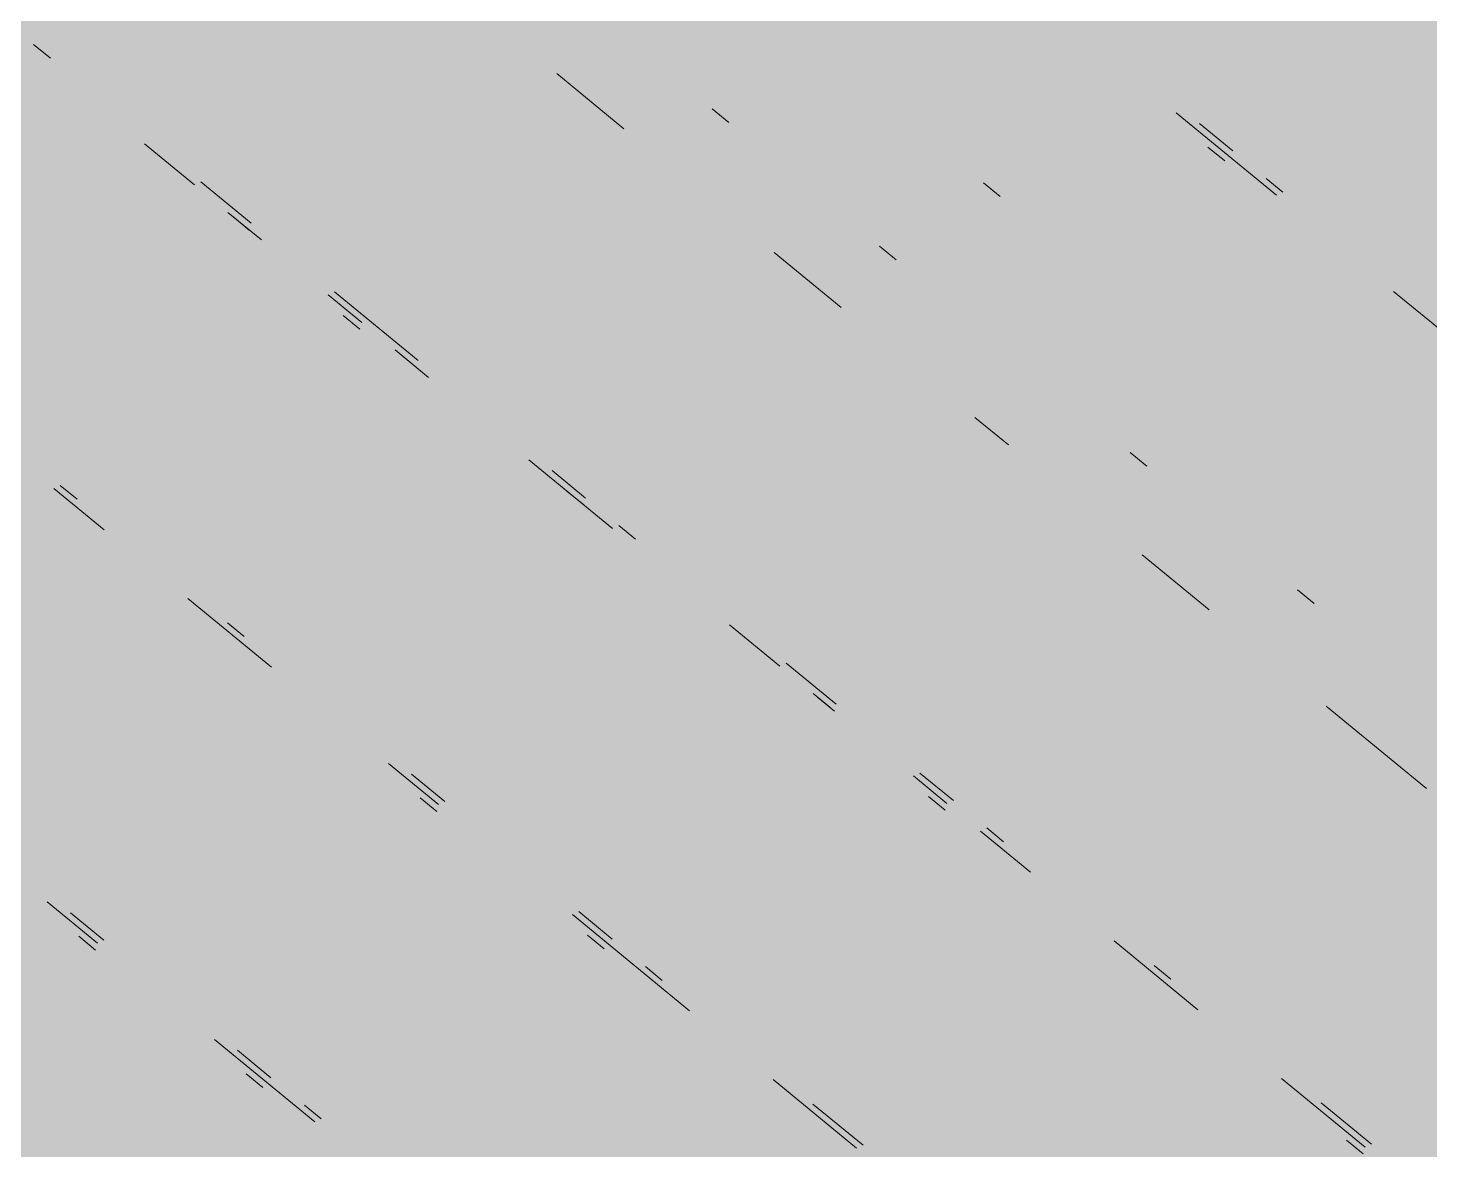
# Paper-space layout '03 3D Building and Roof' of a CAD drawing. Header units: millimetres. Extents: x 5 to 415, y 5 to 292.
# Drawn here: x 262.83 to 265.577, y 74.545 to 76.743 of the extents above; entities that cross this region are included whole.
import ezdxf

# ---------------------------------------------------------------- set-up
doc = ezdxf.new("R2010")
doc.units = ezdxf.units.MM
doc.layers.add('EXISTING', color=7, linetype='Continuous')
doc.layers.add('IMAGES', color=7, linetype='Continuous')

# ---------------------------------------------------------------- blocks, each defined once
blk = doc.blocks.new('SHEET_03')
at = {"layer": 'EXISTING', "color": 250, "lineweight": 9}
for p, q in [((262.874, 76.6838), (262.8412, 76.7108)), ((263.8665, 76.6536), (263.9975, 76.5458)), ((264.2035, 76.5579), (264.1708, 76.5848)), ((265.0799, 76.577), (265.2765, 76.4154)), ((265.1907, 76.5021), (265.1252, 76.5559)), ((263.0581, 76.5164), (263.1563, 76.4356)), ((265.1748, 76.4828), (265.1421, 76.5097)), ((265.289, 76.4213), (265.2563, 76.4482)), ((263.2671, 76.3606), (263.1688, 76.4414)), ((264.702, 76.4399), (264.7348, 76.413)), ((263.2219, 76.3817), (263.2874, 76.3278)), ((263.2637, 76.3472), (263.231, 76.3742)), ((264.5312, 76.2886), (264.4984, 76.3155)), ((264.2924, 76.3034), (264.4234, 76.1957)), ((263.5948, 76.0913), (263.4309, 76.226)), ((265.5059, 76.2269), (265.6697, 76.0922)), ((263.4185, 76.2201), (263.484, 76.1662)), ((263.4806, 76.1528), (263.4478, 76.1798)), ((263.5495, 76.1124), (263.615, 76.0585)), ((263.5914, 76.0779), (263.5586, 76.1048)), ((264.6856, 75.9802), (264.7511, 75.9264)), ((263.8116, 75.8969), (263.9754, 75.7622)), ((265.0226, 75.8846), (264.9899, 75.9115)), ((263.9224, 75.822), (263.8569, 75.8758)), ((262.881, 75.8409), (262.9793, 75.7601)), ((262.9263, 75.8198), (262.8935, 75.8467)), ((263.919, 75.8086), (263.8862, 75.8355)), ((264.0207, 75.7412), (263.9879, 75.7681)), ((265.0132, 75.7109), (265.1442, 75.6032)), ((263.1431, 75.6254), (263.307, 75.4907)), ((265.3503, 75.6153), (265.3175, 75.6422)), ((263.2539, 75.5505), (263.2212, 75.5774)), ((264.2048, 75.5737), (264.3031, 75.4929)), ((264.4138, 75.418), (264.3156, 75.4988)), ((264.3686, 75.4391), (264.4014, 75.4121)), ((264.4105, 75.4046), (264.3777, 75.4315)), ((265.3736, 75.4146), (265.5702, 75.253)), ((263.5363, 75.3022), (263.6346, 75.2214)), ((263.6471, 75.2273), (263.5816, 75.2811)), ((264.5652, 75.2775), (264.6307, 75.2236)), ((264.6432, 75.2295), (264.5777, 75.2833)), ((263.6312, 75.208), (263.5984, 75.2349)), ((264.6273, 75.2102), (264.5945, 75.2371)), ((264.6962, 75.1697), (264.7945, 75.0889)), ((264.7415, 75.1487), (264.7087, 75.1756)), ((262.8678, 75.0307), (262.9661, 74.9499)), ((262.9786, 74.9558), (262.9131, 75.0096)), ((263.8967, 75.0059), (264.126, 74.8174)), ((263.9747, 74.9579), (263.9092, 75.0118)), ((262.9627, 74.9365), (262.93, 74.9634)), ((263.9588, 74.9387), (263.9261, 74.9656)), ((264.9583, 74.9543), (265.1222, 74.8196)), ((265.0691, 74.8793), (265.0364, 74.9063)), ((264.073, 74.8771), (264.0402, 74.9041)), ((263.1955, 74.7614), (263.392, 74.5998)), ((263.3062, 74.6864), (263.2407, 74.7403)), ((263.2904, 74.6671), (263.2576, 74.6941)), ((264.2899, 74.6827), (264.4537, 74.5481)), ((265.286, 74.6849), (265.4498, 74.5503)), ((263.4045, 74.6056), (263.3718, 74.6326)), ((264.4662, 74.5539), (264.3679, 74.6347)), ((265.4623, 74.5561), (265.364, 74.6369)), ((265.4464, 74.5369), (265.4136, 74.5638))]:
    blk.add_line(p, q, dxfattribs=at)
at = {"layer": 'IMAGES', "color": 7}
for points in [[(262.6418, 76.7339), (262.8345, 76.7339), (262.6418, 76.8303), (262.8345, 76.8303)], [(262.8345, 76.7339), (262.9309, 76.7339), (262.8345, 76.8303), (262.9309, 76.8303)], [(262.9309, 76.7339), (263.0273, 76.7339), (262.9309, 76.8303), (263.0273, 76.8303)], [(263.0273, 76.7339), (263.4127, 76.7339), (263.0273, 76.8303), (263.4127, 76.8303)], [(263.4127, 76.7339), (263.5091, 76.7339), (263.4127, 76.8303), (263.5091, 76.8303)], [(263.5091, 76.7339), (263.6055, 76.7339), (263.5091, 76.8303), (263.6055, 76.8303)], [(263.6055, 76.7339), (263.7018, 76.7339), (263.6055, 76.8303), (263.7018, 76.8303)], [(263.7018, 76.7339), (263.7982, 76.7339), (263.7018, 76.8303), (263.7982, 76.8303)], [(263.7982, 76.7339), (263.9909, 76.7339), (263.7982, 76.8303), (263.9909, 76.8303)], [(263.9909, 76.7339), (264.0873, 76.7339), (263.9909, 76.8303), (264.0873, 76.8303)], [(264.0873, 76.7339), (264.28, 76.7339), (264.0873, 76.8303), (264.28, 76.8303)], [(264.28, 76.7339), (264.3764, 76.7339), (264.28, 76.8303), (264.3764, 76.8303)], [(264.3764, 76.7339), (264.4727, 76.7339), (264.3764, 76.8303), (264.4727, 76.8303)], [(264.4727, 76.7339), (264.5691, 76.7339), (264.4727, 76.8303), (264.5691, 76.8303)], [(264.5691, 76.7339), (264.6655, 76.7339), (264.5691, 76.8303), (264.6655, 76.8303)], [(264.6655, 76.7339), (264.7618, 76.7339), (264.6655, 76.8303), (264.7618, 76.8303)], [(264.7618, 76.7339), (264.9545, 76.7339), (264.7618, 76.8303), (264.9545, 76.8303)], [(264.9545, 76.7339), (265.0509, 76.7339), (264.9545, 76.8303), (265.0509, 76.8303)], [(265.0509, 76.7339), (265.6291, 76.7339), (265.0509, 76.8303), (265.6291, 76.8303)], [(262.7382, 76.6375), (262.9309, 76.6375), (262.7382, 76.7339), (262.9309, 76.7339)], [(262.9309, 76.6375), (263.0273, 76.6375), (262.9309, 76.7339), (263.0273, 76.7339)], [(263.0273, 76.6375), (263.1236, 76.6375), (263.0273, 76.7339), (263.1236, 76.7339)], [(263.1236, 76.6375), (263.5091, 76.6375), (263.1236, 76.7339), (263.5091, 76.7339)], [(263.5091, 76.6375), (263.6055, 76.6375), (263.5091, 76.7339), (263.6055, 76.7339)], [(263.6055, 76.6375), (263.7018, 76.6375), (263.6055, 76.7339), (263.7018, 76.7339)], [(263.7018, 76.6375), (263.7982, 76.6375), (263.7018, 76.7339), (263.7982, 76.7339)], [(263.7982, 76.6375), (263.8945, 76.6375), (263.7982, 76.7339), (263.8945, 76.7339)], [(263.8945, 76.6375), (264.0873, 76.6375), (263.8945, 76.7339), (264.0873, 76.7339)], [(264.0873, 76.6375), (264.1836, 76.6375), (264.0873, 76.7339), (264.1836, 76.7339)], [(264.1836, 76.6375), (264.28, 76.6375), (264.1836, 76.7339), (264.28, 76.7339)], [(264.28, 76.6375), (264.3764, 76.6375), (264.28, 76.7339), (264.3764, 76.7339)], [(264.3764, 76.6375), (264.4727, 76.6375), (264.3764, 76.7339), (264.4727, 76.7339)], [(264.4727, 76.6375), (264.5691, 76.6375), (264.4727, 76.7339), (264.5691, 76.7339)], [(264.5691, 76.6375), (264.6655, 76.6375), (264.5691, 76.7339), (264.6655, 76.7339)], [(264.6655, 76.6375), (264.7618, 76.6375), (264.6655, 76.7339), (264.7618, 76.7339)], [(264.7618, 76.6375), (264.8582, 76.6375), (264.7618, 76.7339), (264.8582, 76.7339)], [(264.8582, 76.6375), (264.9545, 76.6375), (264.8582, 76.7339), (264.9545, 76.7339)], [(264.9545, 76.6375), (265.0509, 76.6375), (264.9545, 76.7339), (265.0509, 76.7339)], [(265.0509, 76.6375), (265.1473, 76.6375), (265.0509, 76.7339), (265.1473, 76.7339)], [(265.1473, 76.6375), (265.2436, 76.6375), (265.1473, 76.7339), (265.2436, 76.7339)], [(265.2436, 76.6375), (265.7255, 76.6375), (265.2436, 76.7339), (265.7255, 76.7339)], [(262.7382, 76.5411), (262.8345, 76.5411), (262.7382, 76.6375), (262.8345, 76.6375)], [(262.8345, 76.4446), (262.9309, 76.4446), (262.8345, 76.6375), (262.9309, 76.6375)], [(262.9309, 76.5411), (263.0273, 76.5411), (262.9309, 76.6375), (263.0273, 76.6375)], [(263.0273, 76.5411), (263.1236, 76.5411), (263.0273, 76.6375), (263.1236, 76.6375)], [(263.1236, 76.5411), (263.22, 76.5411), (263.1236, 76.6375), (263.22, 76.6375)], [(263.22, 76.5411), (263.7018, 76.5411), (263.22, 76.6375), (263.7018, 76.6375)], [(263.7018, 76.5411), (263.7982, 76.5411), (263.7018, 76.6375), (263.7982, 76.6375)], [(263.7982, 76.5411), (263.8945, 76.5411), (263.7982, 76.6375), (263.8945, 76.6375)], [(263.8945, 76.5411), (263.9909, 76.5411), (263.8945, 76.6375), (263.9909, 76.6375)], [(263.9909, 76.5411), (264.1836, 76.5411), (263.9909, 76.6375), (264.1836, 76.6375)], [(264.1836, 76.5411), (264.28, 76.5411), (264.1836, 76.6375), (264.28, 76.6375)], [(264.28, 76.5411), (264.4727, 76.5411), (264.28, 76.6375), (264.4727, 76.6375)], [(264.4727, 76.5411), (264.5691, 76.5411), (264.4727, 76.6375), (264.5691, 76.6375)], [(264.5691, 76.5411), (264.6655, 76.5411), (264.5691, 76.6375), (264.6655, 76.6375)], [(264.6655, 76.5411), (264.7618, 76.5411), (264.6655, 76.6375), (264.7618, 76.6375)], [(264.7618, 76.5411), (264.9545, 76.5411), (264.7618, 76.6375), (264.9545, 76.6375)], [(264.9545, 76.5411), (265.0509, 76.5411), (264.9545, 76.6375), (265.0509, 76.6375)], [(265.0509, 76.5411), (265.1473, 76.5411), (265.0509, 76.6375), (265.1473, 76.6375)], [(265.1473, 76.5411), (265.2436, 76.5411), (265.1473, 76.6375), (265.2436, 76.6375)], [(265.2436, 76.5411), (265.34, 76.5411), (265.2436, 76.6375), (265.34, 76.6375)], [(265.34, 76.5411), (265.8218, 76.5411), (265.34, 76.6375), (265.8218, 76.6375)], [(262.3527, 76.4446), (262.8345, 76.4446), (262.3527, 76.5411), (262.8345, 76.5411)], [(262.9309, 76.4446), (263.1236, 76.4446), (262.9309, 76.5411), (263.1236, 76.5411)], [(263.1236, 76.4446), (263.22, 76.4446), (263.1236, 76.5411), (263.22, 76.5411)], [(263.22, 76.4446), (263.3164, 76.4446), (263.22, 76.5411), (263.3164, 76.5411)], [(263.3164, 76.4446), (263.7982, 76.4446), (263.3164, 76.5411), (263.7982, 76.5411)], [(263.7982, 76.4446), (263.8945, 76.4446), (263.7982, 76.5411), (263.8945, 76.5411)], [(263.8945, 76.4446), (263.9909, 76.4446), (263.8945, 76.5411), (263.9909, 76.5411)], [(263.9909, 76.4446), (264.0873, 76.4446), (263.9909, 76.5411), (264.0873, 76.5411)], [(264.0873, 76.4446), (264.3764, 76.4446), (264.0873, 76.5411), (264.3764, 76.5411)], [(264.3764, 76.4446), (264.5691, 76.4446), (264.3764, 76.5411), (264.5691, 76.5411)], [(264.5691, 76.4446), (264.6655, 76.4446), (264.5691, 76.5411), (264.6655, 76.5411)], [(264.6655, 76.4446), (264.7618, 76.4446), (264.6655, 76.5411), (264.7618, 76.5411)], [(264.7618, 76.4446), (264.8582, 76.4446), (264.7618, 76.5411), (264.8582, 76.5411)], [(264.8582, 76.4446), (264.9545, 76.4446), (264.8582, 76.5411), (264.9545, 76.5411)], [(264.9545, 76.4446), (265.0509, 76.4446), (264.9545, 76.5411), (265.0509, 76.5411)], [(265.0509, 76.4446), (265.1473, 76.4446), (265.0509, 76.5411), (265.1473, 76.5411)], [(265.1473, 76.4446), (265.2436, 76.4446), (265.1473, 76.5411), (265.2436, 76.5411)], [(265.2436, 76.4446), (265.34, 76.4446), (265.2436, 76.5411), (265.34, 76.5411)], [(265.34, 76.4446), (265.4364, 76.4446), (265.34, 76.5411), (265.4364, 76.5411)], [(265.4364, 76.4446), (266.0145, 76.4446), (265.4364, 76.5411), (266.0145, 76.5411)], [(262.4491, 76.3482), (262.9309, 76.3482), (262.4491, 76.4446), (262.9309, 76.4446)], [(262.9309, 76.3482), (263.1236, 76.3482), (262.9309, 76.4446), (263.1236, 76.4446)], [(263.1236, 76.3482), (263.3164, 76.3482), (263.1236, 76.4446), (263.3164, 76.4446)], [(263.3164, 76.3482), (263.4127, 76.3482), (263.3164, 76.4446), (263.4127, 76.4446)], [(263.4127, 76.3482), (263.5091, 76.3482), (263.4127, 76.4446), (263.5091, 76.4446)], [(263.5091, 76.3482), (263.8945, 76.3482), (263.5091, 76.4446), (263.8945, 76.4446)], [(263.8945, 76.3482), (263.9909, 76.3482), (263.8945, 76.4446), (263.9909, 76.4446)], [(263.9909, 76.3482), (264.0873, 76.3482), (263.9909, 76.4446), (264.0873, 76.4446)], [(264.0873, 76.3482), (264.1836, 76.3482), (264.0873, 76.4446), (264.1836, 76.4446)], [(264.1836, 76.3482), (264.28, 76.3482), (264.1836, 76.4446), (264.28, 76.4446)], [(264.28, 76.2518), (264.4727, 76.2518), (264.28, 76.4446), (264.4727, 76.4446)], [(264.4727, 76.3482), (264.5691, 76.3482), (264.4727, 76.4446), (264.5691, 76.4446)], [(264.5691, 76.3482), (264.6655, 76.3482), (264.5691, 76.4446), (264.6655, 76.4446)], [(264.6655, 76.3482), (264.7618, 76.3482), (264.6655, 76.4446), (264.7618, 76.4446)], [(264.7618, 76.3482), (264.8582, 76.3482), (264.7618, 76.4446), (264.8582, 76.4446)], [(264.8582, 76.3482), (264.9545, 76.3482), (264.8582, 76.4446), (264.9545, 76.4446)], [(264.9545, 76.3482), (265.0509, 76.3482), (264.9545, 76.4446), (265.0509, 76.4446)], [(265.0509, 76.3482), (265.1473, 76.3482), (265.0509, 76.4446), (265.1473, 76.4446)], [(265.1473, 76.3482), (265.2436, 76.3482), (265.1473, 76.4446), (265.2436, 76.4446)], [(265.2436, 76.3482), (265.34, 76.3482), (265.2436, 76.4446), (265.34, 76.4446)], [(265.34, 76.3482), (265.4364, 76.3482), (265.34, 76.4446), (265.4364, 76.4446)], [(265.4364, 76.3482), (265.5327, 76.3482), (265.4364, 76.4446), (265.5327, 76.4446)], [(265.5327, 76.3482), (266.2073, 76.3482), (265.5327, 76.4446), (266.2073, 76.4446)], [(262.5455, 76.2518), (263.0273, 76.2518), (262.5455, 76.3482), (263.0273, 76.3482)], [(263.0273, 76.2518), (263.1236, 76.2518), (263.0273, 76.3482), (263.1236, 76.3482)], [(263.1236, 76.2518), (263.22, 76.2518), (263.1236, 76.3482), (263.22, 76.3482)], [(263.22, 76.2518), (263.3164, 76.2518), (263.22, 76.3482), (263.3164, 76.3482)], [(263.3164, 76.2518), (263.4127, 76.2518), (263.3164, 76.3482), (263.4127, 76.3482)], [(263.4127, 76.2518), (263.5091, 76.2518), (263.4127, 76.3482), (263.5091, 76.3482)], [(263.5091, 76.2518), (263.6055, 76.2518), (263.5091, 76.3482), (263.6055, 76.3482)], [(263.6055, 76.2518), (263.9909, 76.2518), (263.6055, 76.3482), (263.9909, 76.3482)], [(263.9909, 76.2518), (264.0873, 76.2518), (263.9909, 76.3482), (264.0873, 76.3482)], [(264.0873, 76.2518), (264.1836, 76.2518), (264.0873, 76.3482), (264.1836, 76.3482)], [(264.1836, 76.2518), (264.28, 76.2518), (264.1836, 76.3482), (264.28, 76.3482)], [(264.4727, 76.2518), (264.5691, 76.2518), (264.4727, 76.3482), (264.5691, 76.3482)], [(264.5691, 76.2518), (264.6655, 76.2518), (264.5691, 76.3482), (264.6655, 76.3482)], [(264.6655, 76.2518), (264.7618, 76.2518), (264.6655, 76.3482), (264.7618, 76.3482)], [(264.7618, 76.2518), (264.8582, 76.2518), (264.7618, 76.3482), (264.8582, 76.3482)], [(264.8582, 76.2518), (265.0509, 76.2518), (264.8582, 76.3482), (265.0509, 76.3482)], [(265.0509, 76.2518), (265.1473, 76.2518), (265.0509, 76.3482), (265.1473, 76.3482)], [(265.1473, 76.2518), (265.34, 76.2518), (265.1473, 76.3482), (265.34, 76.3482)], [(265.34, 76.2518), (265.5327, 76.2518), (265.34, 76.3482), (265.5327, 76.3482)], [(265.5327, 76.2518), (265.6291, 76.2518), (265.5327, 76.3482), (265.6291, 76.3482)], [(262.6418, 76.1554), (263.1236, 76.1554), (262.6418, 76.2518), (263.1236, 76.2518)], [(263.1236, 76.1554), (263.22, 76.1554), (263.1236, 76.2518), (263.22, 76.2518)], [(263.22, 76.1554), (263.3164, 76.1554), (263.22, 76.2518), (263.3164, 76.2518)], [(263.3164, 76.1554), (263.4127, 76.1554), (263.3164, 76.2518), (263.4127, 76.2518)], [(263.4127, 76.1554), (263.5091, 76.1554), (263.4127, 76.2518), (263.5091, 76.2518)], [(263.5091, 76.1554), (263.6055, 76.1554), (263.5091, 76.2518), (263.6055, 76.2518)], [(263.6055, 76.1554), (263.7018, 76.1554), (263.6055, 76.2518), (263.7018, 76.2518)], [(263.7018, 76.1554), (264.0873, 76.1554), (263.7018, 76.2518), (264.0873, 76.2518)], [(264.0873, 76.1554), (264.1836, 76.1554), (264.0873, 76.2518), (264.1836, 76.2518)], [(264.1836, 76.1554), (264.28, 76.1554), (264.1836, 76.2518), (264.28, 76.2518)], [(264.28, 76.1554), (264.3764, 76.1554), (264.28, 76.2518), (264.3764, 76.2518)], [(264.3764, 76.1554), (264.4727, 76.1554), (264.3764, 76.2518), (264.4727, 76.2518)], [(264.4727, 76.1554), (264.5691, 76.1554), (264.4727, 76.2518), (264.5691, 76.2518)], [(264.5691, 76.1554), (264.6655, 76.1554), (264.5691, 76.2518), (264.6655, 76.2518)], [(264.6655, 76.1554), (264.8582, 76.1554), (264.6655, 76.2518), (264.8582, 76.2518)], [(264.8582, 76.1554), (264.9545, 76.1554), (264.8582, 76.2518), (264.9545, 76.2518)], [(264.9545, 76.1554), (265.0509, 76.1554), (264.9545, 76.2518), (265.0509, 76.2518)], [(265.0509, 76.1554), (265.1473, 76.1554), (265.0509, 76.2518), (265.1473, 76.2518)], [(265.1473, 76.1554), (265.2436, 76.1554), (265.1473, 76.2518), (265.2436, 76.2518)], [(265.2436, 76.1554), (265.34, 76.1554), (265.2436, 76.2518), (265.34, 76.2518)], [(265.34, 76.1554), (265.4364, 76.1554), (265.34, 76.2518), (265.4364, 76.2518)], [(265.4364, 76.1554), (265.6291, 76.1554), (265.4364, 76.2518), (265.6291, 76.2518)], [(262.7382, 76.059), (262.8345, 76.059), (262.7382, 76.1554), (262.8345, 76.1554)], [(262.8345, 76.059), (263.3164, 76.059), (262.8345, 76.1554), (263.3164, 76.1554)], [(263.3164, 76.059), (263.4127, 76.059), (263.3164, 76.1554), (263.4127, 76.1554)], [(263.4127, 76.059), (263.5091, 76.059), (263.4127, 76.1554), (263.5091, 76.1554)], [(263.5091, 76.059), (263.6055, 76.059), (263.5091, 76.1554), (263.6055, 76.1554)], [(263.6055, 76.059), (263.7018, 76.059), (263.6055, 76.1554), (263.7018, 76.1554)], [(263.7018, 76.059), (263.7982, 76.059), (263.7018, 76.1554), (263.7982, 76.1554)], [(263.7982, 76.059), (264.28, 76.059), (263.7982, 76.1554), (264.28, 76.1554)], [(264.28, 76.059), (264.3764, 76.059), (264.28, 76.1554), (264.3764, 76.1554)], [(264.3764, 76.059), (264.4727, 76.059), (264.3764, 76.1554), (264.4727, 76.1554)], [(264.4727, 76.059), (264.6655, 76.059), (264.4727, 76.1554), (264.6655, 76.1554)], [(264.6655, 76.059), (264.8582, 76.059), (264.6655, 76.1554), (264.8582, 76.1554)], [(264.8582, 76.059), (265.0509, 76.059), (264.8582, 76.1554), (265.0509, 76.1554)], [(265.0509, 76.059), (265.1473, 76.059), (265.0509, 76.1554), (265.1473, 76.1554)], [(265.1473, 76.059), (265.2436, 76.059), (265.1473, 76.1554), (265.2436, 76.1554)], [(265.2436, 76.059), (265.34, 76.059), (265.2436, 76.1554), (265.34, 76.1554)], [(265.34, 76.059), (265.4364, 76.059), (265.34, 76.1554), (265.4364, 76.1554)], [(265.4364, 76.059), (265.5327, 76.059), (265.4364, 76.1554), (265.5327, 76.1554)], [(265.5327, 76.059), (265.7255, 76.059), (265.5327, 76.1554), (265.7255, 76.1554)], [(262.7382, 75.9626), (262.8345, 75.9626), (262.7382, 76.059), (262.8345, 76.059)], [(262.8345, 75.9626), (263.4127, 75.9626), (262.8345, 76.059), (263.4127, 76.059)], [(263.4127, 75.9626), (263.5091, 75.9626), (263.4127, 76.059), (263.5091, 76.059)], [(263.5091, 75.9626), (263.6055, 75.9626), (263.5091, 76.059), (263.6055, 76.059)], [(263.6055, 75.9626), (263.7018, 75.9626), (263.6055, 76.059), (263.7018, 76.059)], [(263.7018, 75.9626), (263.7982, 75.9626), (263.7018, 76.059), (263.7982, 76.059)], [(263.7982, 75.9626), (263.8945, 75.9626), (263.7982, 76.059), (263.8945, 76.059)], [(263.8945, 75.9626), (263.9909, 75.9626), (263.8945, 76.059), (263.9909, 76.059)], [(263.9909, 75.9626), (264.4727, 75.9626), (263.9909, 76.059), (264.4727, 76.059)], [(264.4727, 75.9626), (264.5691, 75.9626), (264.4727, 76.059), (264.5691, 76.059)], [(264.5691, 75.9626), (264.6655, 75.9626), (264.5691, 76.059), (264.6655, 76.059)], [(264.6655, 75.9626), (264.8582, 75.9626), (264.6655, 76.059), (264.8582, 76.059)], [(264.8582, 75.9626), (264.9545, 75.9626), (264.8582, 76.059), (264.9545, 76.059)], [(264.9545, 75.9626), (265.1473, 75.9626), (264.9545, 76.059), (265.1473, 76.059)], [(265.1473, 75.9626), (265.2436, 75.9626), (265.1473, 76.059), (265.2436, 76.059)], [(265.2436, 75.9626), (265.34, 75.9626), (265.2436, 76.059), (265.34, 76.059)], [(265.34, 75.9626), (265.4364, 75.9626), (265.34, 76.059), (265.4364, 76.059)], [(265.4364, 75.9626), (265.5327, 75.9626), (265.4364, 76.059), (265.5327, 76.059)], [(265.5327, 75.9626), (265.6291, 75.9626), (265.5327, 76.059), (265.6291, 76.059)], [(262.7382, 75.8662), (262.9309, 75.8662), (262.7382, 75.9626), (262.9309, 75.9626)], [(262.9309, 75.8662), (263.0273, 75.8662), (262.9309, 75.9626), (263.0273, 75.9626)], [(263.0273, 75.8662), (263.5091, 75.8662), (263.0273, 75.9626), (263.5091, 75.9626)], [(263.5091, 75.8662), (263.6055, 75.8662), (263.5091, 75.9626), (263.6055, 75.9626)], [(263.6055, 75.8662), (263.7018, 75.8662), (263.6055, 75.9626), (263.7018, 75.9626)], [(263.7018, 75.8662), (263.8945, 75.8662), (263.7018, 75.9626), (263.8945, 75.9626)], [(263.8945, 75.8662), (263.9909, 75.8662), (263.8945, 75.9626), (263.9909, 75.9626)], [(263.9909, 75.8662), (264.0873, 75.8662), (263.9909, 75.9626), (264.0873, 75.9626)], [(264.0873, 75.8662), (264.4727, 75.8662), (264.0873, 75.9626), (264.4727, 75.9626)], [(264.4727, 75.8662), (264.5691, 75.8662), (264.4727, 75.9626), (264.5691, 75.9626)], [(264.5691, 75.8662), (264.6655, 75.8662), (264.5691, 75.9626), (264.6655, 75.9626)], [(264.6655, 75.8662), (264.7618, 75.8662), (264.6655, 75.9626), (264.7618, 75.9626)], [(264.7618, 75.7698), (264.8582, 75.7698), (264.7618, 75.9626), (264.8582, 75.9626)], [(264.8582, 75.8662), (264.9545, 75.8662), (264.8582, 75.9626), (264.9545, 75.9626)], [(264.9545, 75.8662), (265.0509, 75.8662), (264.9545, 75.9626), (265.0509, 75.9626)], [(265.0509, 75.8662), (265.2436, 75.8662), (265.0509, 75.9626), (265.2436, 75.9626)], [(265.2436, 75.8662), (265.34, 75.8662), (265.2436, 75.9626), (265.34, 75.9626)], [(265.34, 75.8662), (265.4364, 75.8662), (265.34, 75.9626), (265.4364, 75.9626)], [(265.4364, 75.8662), (265.5327, 75.8662), (265.4364, 75.9626), (265.5327, 75.9626)], [(265.5327, 75.8662), (265.6291, 75.8662), (265.5327, 75.9626), (265.6291, 75.9626)], [(262.7382, 75.7698), (262.8345, 75.7698), (262.7382, 75.8662), (262.8345, 75.8662)], [(262.8345, 75.7698), (263.0273, 75.7698), (262.8345, 75.8662), (263.0273, 75.8662)], [(263.0273, 75.7698), (263.22, 75.7698), (263.0273, 75.8662), (263.22, 75.8662)], [(263.22, 75.7698), (263.7018, 75.7698), (263.22, 75.8662), (263.7018, 75.8662)], [(263.7018, 75.7698), (263.7982, 75.7698), (263.7018, 75.8662), (263.7982, 75.8662)], [(263.7982, 75.7698), (263.9909, 75.7698), (263.7982, 75.8662), (263.9909, 75.8662)], [(263.9909, 75.7698), (264.0873, 75.7698), (263.9909, 75.8662), (264.0873, 75.8662)], [(264.0873, 75.7698), (264.1836, 75.7698), (264.0873, 75.8662), (264.1836, 75.8662)], [(264.1836, 75.7698), (264.6655, 75.7698), (264.1836, 75.8662), (264.6655, 75.8662)], [(264.6655, 75.7698), (264.7618, 75.7698), (264.6655, 75.8662), (264.7618, 75.8662)], [(264.8582, 75.7698), (265.1473, 75.7698), (264.8582, 75.8662), (265.1473, 75.8662)], [(265.1473, 75.7698), (265.2436, 75.7698), (265.1473, 75.8662), (265.2436, 75.8662)], [(265.2436, 75.7698), (265.34, 75.7698), (265.2436, 75.8662), (265.34, 75.8662)], [(265.34, 75.7698), (265.4364, 75.7698), (265.34, 75.8662), (265.4364, 75.8662)], [(265.4364, 75.7698), (265.5327, 75.7698), (265.4364, 75.8662), (265.5327, 75.8662)], [(265.5327, 75.7698), (265.6291, 75.7698), (265.5327, 75.8662), (265.6291, 75.8662)], [(262.7382, 75.6734), (262.8345, 75.6734), (262.7382, 75.7698), (262.8345, 75.7698)], [(262.8345, 75.6734), (262.9309, 75.6734), (262.8345, 75.7698), (262.9309, 75.7698)], [(262.9309, 75.6734), (263.1236, 75.6734), (262.9309, 75.7698), (263.1236, 75.7698)], [(263.1236, 75.6734), (263.22, 75.6734), (263.1236, 75.7698), (263.22, 75.7698)], [(263.22, 75.6734), (263.3164, 75.6734), (263.22, 75.7698), (263.3164, 75.7698)], [(263.3164, 75.6734), (263.7982, 75.6734), (263.3164, 75.7698), (263.7982, 75.7698)], [(263.7982, 75.6734), (263.8945, 75.6734), (263.7982, 75.7698), (263.8945, 75.7698)], [(263.8945, 75.6734), (264.0873, 75.6734), (263.8945, 75.7698), (264.0873, 75.7698)], [(264.0873, 75.6734), (264.1836, 75.6734), (264.0873, 75.7698), (264.1836, 75.7698)], [(264.1836, 75.6734), (264.28, 75.6734), (264.1836, 75.7698), (264.28, 75.7698)], [(264.28, 75.6734), (264.6655, 75.6734), (264.28, 75.7698), (264.6655, 75.7698)], [(264.6655, 75.6734), (264.7618, 75.6734), (264.6655, 75.7698), (264.7618, 75.7698)], [(264.7618, 75.6734), (264.9545, 75.6734), (264.7618, 75.7698), (264.9545, 75.7698)], [(264.9545, 75.6734), (265.0509, 75.6734), (264.9545, 75.7698), (265.0509, 75.7698)], [(265.0509, 75.6734), (265.1473, 75.6734), (265.0509, 75.7698), (265.1473, 75.7698)], [(265.1473, 75.6734), (265.2436, 75.6734), (265.1473, 75.7698), (265.2436, 75.7698)], [(265.2436, 75.6734), (265.34, 75.6734), (265.2436, 75.7698), (265.34, 75.7698)], [(265.34, 75.6734), (265.5327, 75.6734), (265.34, 75.7698), (265.5327, 75.7698)], [(265.5327, 75.6734), (265.6291, 75.6734), (265.5327, 75.7698), (265.6291, 75.7698)], [(262.3527, 75.577), (262.9309, 75.577), (262.3527, 75.6734), (262.9309, 75.6734)], [(262.9309, 75.577), (263.0273, 75.577), (262.9309, 75.6734), (263.0273, 75.6734)], [(263.0273, 75.577), (263.1236, 75.577), (263.0273, 75.6734), (263.1236, 75.6734)], [(263.1236, 75.577), (263.22, 75.577), (263.1236, 75.6734), (263.22, 75.6734)], [(263.22, 75.577), (263.3164, 75.577), (263.22, 75.6734), (263.3164, 75.6734)], [(263.3164, 75.577), (263.4127, 75.577), (263.3164, 75.6734), (263.4127, 75.6734)], [(263.4127, 75.577), (263.8945, 75.577), (263.4127, 75.6734), (263.8945, 75.6734)], [(263.8945, 75.577), (263.9909, 75.577), (263.8945, 75.6734), (263.9909, 75.6734)], [(263.9909, 75.577), (264.0873, 75.577), (263.9909, 75.6734), (264.0873, 75.6734)], [(264.0873, 75.577), (264.1836, 75.577), (264.0873, 75.6734), (264.1836, 75.6734)], [(264.1836, 75.577), (264.28, 75.577), (264.1836, 75.6734), (264.28, 75.6734)], [(264.28, 75.577), (264.8582, 75.577), (264.28, 75.6734), (264.8582, 75.6734)], [(264.8582, 75.577), (264.9545, 75.577), (264.8582, 75.6734), (264.9545, 75.6734)], [(264.9545, 75.577), (265.0509, 75.577), (264.9545, 75.6734), (265.0509, 75.6734)], [(265.0509, 75.577), (265.1473, 75.577), (265.0509, 75.6734), (265.1473, 75.6734)], [(265.1473, 75.577), (265.34, 75.577), (265.1473, 75.6734), (265.34, 75.6734)], [(265.34, 75.577), (265.4364, 75.577), (265.34, 75.6734), (265.4364, 75.6734)], [(265.4364, 75.577), (265.5327, 75.577), (265.4364, 75.6734), (265.5327, 75.6734)], [(265.5327, 75.577), (265.6291, 75.577), (265.5327, 75.6734), (265.6291, 75.6734)], [(262.5455, 75.4806), (263.0273, 75.4806), (262.5455, 75.577), (263.0273, 75.577)], [(263.0273, 75.4806), (263.1236, 75.4806), (263.0273, 75.577), (263.1236, 75.577)], [(263.1236, 75.4806), (263.22, 75.4806), (263.1236, 75.577), (263.22, 75.577)], [(263.22, 75.4806), (263.3164, 75.4806), (263.22, 75.577), (263.3164, 75.577)], [(263.3164, 75.4806), (263.4127, 75.4806), (263.3164, 75.577), (263.4127, 75.577)], [(263.4127, 75.4806), (263.5091, 75.4806), (263.4127, 75.577), (263.5091, 75.577)], [(263.5091, 75.4806), (264.0873, 75.4806), (263.5091, 75.577), (264.0873, 75.577)], [(264.0873, 75.4806), (264.1836, 75.4806), (264.0873, 75.577), (264.1836, 75.577)], [(264.1836, 75.4806), (264.3764, 75.4806), (264.1836, 75.577), (264.3764, 75.577)], [(264.3764, 75.4806), (264.9545, 75.4806), (264.3764, 75.577), (264.9545, 75.577)], [(264.9545, 75.4806), (265.0509, 75.4806), (264.9545, 75.577), (265.0509, 75.577)], [(265.0509, 75.4806), (265.1473, 75.4806), (265.0509, 75.577), (265.1473, 75.577)], [(265.1473, 75.4806), (265.2436, 75.4806), (265.1473, 75.577), (265.2436, 75.577)], [(265.2436, 75.4806), (265.34, 75.4806), (265.2436, 75.577), (265.34, 75.577)], [(265.34, 75.4806), (265.5327, 75.4806), (265.34, 75.577), (265.5327, 75.577)], [(265.5327, 75.4806), (265.7255, 75.4806), (265.5327, 75.577), (265.7255, 75.577)], [(262.6418, 75.3842), (263.1236, 75.3842), (262.6418, 75.4806), (263.1236, 75.4806)], [(263.1236, 75.3842), (263.22, 75.3842), (263.1236, 75.4806), (263.22, 75.4806)], [(263.22, 75.3842), (263.3164, 75.3842), (263.22, 75.4806), (263.3164, 75.4806)], [(263.3164, 75.3842), (263.4127, 75.3842), (263.3164, 75.4806), (263.4127, 75.4806)], [(263.4127, 75.3842), (263.5091, 75.3842), (263.4127, 75.4806), (263.5091, 75.4806)], [(263.5091, 75.3842), (263.6055, 75.3842), (263.5091, 75.4806), (263.6055, 75.4806)], [(263.6055, 75.3842), (264.1836, 75.3842), (263.6055, 75.4806), (264.1836, 75.4806)], [(264.1836, 75.3842), (264.28, 75.3842), (264.1836, 75.4806), (264.28, 75.4806)], [(264.28, 75.3842), (264.4727, 75.3842), (264.28, 75.4806), (264.4727, 75.4806)], [(264.4727, 75.3842), (264.5691, 75.3842), (264.4727, 75.4806), (264.5691, 75.4806)], [(264.5691, 75.3842), (265.1473, 75.3842), (264.5691, 75.4806), (265.1473, 75.4806)], [(265.1473, 75.3842), (265.2436, 75.3842), (265.1473, 75.4806), (265.2436, 75.4806)], [(265.2436, 75.3842), (265.34, 75.3842), (265.2436, 75.4806), (265.34, 75.4806)], [(265.34, 75.3842), (265.4364, 75.3842), (265.34, 75.4806), (265.4364, 75.4806)], [(265.4364, 75.3842), (265.5327, 75.3842), (265.4364, 75.4806), (265.5327, 75.4806)], [(265.5327, 75.3842), (265.6291, 75.3842), (265.5327, 75.4806), (265.6291, 75.4806)], [(262.7382, 75.2878), (263.22, 75.2878), (262.7382, 75.3842), (263.22, 75.3842)], [(263.22, 75.2878), (263.3164, 75.2878), (263.22, 75.3842), (263.3164, 75.3842)], [(263.3164, 75.2878), (263.4127, 75.2878), (263.3164, 75.3842), (263.4127, 75.3842)], [(263.4127, 75.2878), (263.5091, 75.2878), (263.4127, 75.3842), (263.5091, 75.3842)], [(263.5091, 75.2878), (263.6055, 75.2878), (263.5091, 75.3842), (263.6055, 75.3842)], [(263.6055, 75.2878), (263.7018, 75.2878), (263.6055, 75.3842), (263.7018, 75.3842)], [(263.7018, 75.2878), (263.7982, 75.2878), (263.7018, 75.3842), (263.7982, 75.3842)], [(263.7982, 75.2878), (264.28, 75.2878), (263.7982, 75.3842), (264.28, 75.3842)], [(264.28, 75.2878), (264.3764, 75.2878), (264.28, 75.3842), (264.3764, 75.3842)], [(264.3764, 75.2878), (264.4727, 75.2878), (264.3764, 75.3842), (264.4727, 75.3842)], [(264.4727, 75.2878), (264.5691, 75.2878), (264.4727, 75.3842), (264.5691, 75.3842)], [(264.5691, 75.2878), (264.6655, 75.2878), (264.5691, 75.3842), (264.6655, 75.3842)], [(264.6655, 75.2878), (265.2436, 75.2878), (264.6655, 75.3842), (265.2436, 75.3842)], [(265.2436, 75.2878), (265.34, 75.2878), (265.2436, 75.3842), (265.34, 75.3842)], [(265.34, 75.2878), (265.4364, 75.2878), (265.34, 75.3842), (265.4364, 75.3842)], [(265.4364, 75.2878), (265.5327, 75.2878), (265.4364, 75.3842), (265.5327, 75.3842)], [(265.5327, 75.2878), (265.6291, 75.2878), (265.5327, 75.3842), (265.6291, 75.3842)], [(262.7382, 75.1914), (262.8345, 75.1914), (262.7382, 75.2878), (262.8345, 75.2878)], [(262.8345, 75.1914), (263.4127, 75.1914), (262.8345, 75.2878), (263.4127, 75.2878)], [(263.4127, 75.1914), (263.5091, 75.1914), (263.4127, 75.2878), (263.5091, 75.2878)], [(263.5091, 75.1914), (263.7018, 75.1914), (263.5091, 75.2878), (263.7018, 75.2878)], [(263.7018, 75.1914), (263.7982, 75.1914), (263.7018, 75.2878), (263.7982, 75.2878)], [(263.7982, 75.1914), (264.3764, 75.1914), (263.7982, 75.2878), (264.3764, 75.2878)], [(264.3764, 75.1914), (264.4727, 75.1914), (264.3764, 75.2878), (264.4727, 75.2878)], [(264.4727, 75.1914), (264.5691, 75.1914), (264.4727, 75.2878), (264.5691, 75.2878)], [(264.5691, 75.1914), (264.6655, 75.1914), (264.5691, 75.2878), (264.6655, 75.2878)], [(264.6655, 75.1914), (264.7618, 75.1914), (264.6655, 75.2878), (264.7618, 75.2878)], [(264.7618, 75.1914), (264.8582, 75.1914), (264.7618, 75.2878), (264.8582, 75.2878)], [(264.8582, 75.1914), (265.34, 75.1914), (264.8582, 75.2878), (265.34, 75.2878)], [(265.34, 75.1914), (265.4364, 75.1914), (265.34, 75.2878), (265.4364, 75.2878)], [(265.4364, 75.1914), (265.5327, 75.1914), (265.4364, 75.2878), (265.5327, 75.2878)], [(265.5327, 75.095), (265.6291, 75.095), (265.5327, 75.2878), (265.6291, 75.2878)], [(262.6418, 75.095), (262.8345, 75.095), (262.6418, 75.1914), (262.8345, 75.1914)], [(262.8345, 75.095), (263.0273, 75.095), (262.8345, 75.1914), (263.0273, 75.1914)], [(263.0273, 75.095), (263.6055, 75.095), (263.0273, 75.1914), (263.6055, 75.1914)], [(263.6055, 75.095), (263.7018, 75.095), (263.6055, 75.1914), (263.7018, 75.1914)], [(263.7018, 75.095), (263.7982, 75.095), (263.7018, 75.1914), (263.7982, 75.1914)], [(263.7982, 75.095), (263.8945, 75.095), (263.7982, 75.1914), (263.8945, 75.1914)], [(263.8945, 75.095), (263.9909, 75.095), (263.8945, 75.1914), (263.9909, 75.1914)], [(263.9909, 75.095), (264.4727, 75.095), (263.9909, 75.1914), (264.4727, 75.1914)], [(264.4727, 75.095), (264.5691, 75.095), (264.4727, 75.1914), (264.5691, 75.1914)], [(264.5691, 75.095), (264.6655, 75.095), (264.5691, 75.1914), (264.6655, 75.1914)], [(264.6655, 75.095), (264.8582, 75.095), (264.6655, 75.1914), (264.8582, 75.1914)], [(264.8582, 75.095), (264.9545, 75.095), (264.8582, 75.1914), (264.9545, 75.1914)], [(264.9545, 75.095), (265.0509, 75.095), (264.9545, 75.1914), (265.0509, 75.1914)], [(265.0509, 75.095), (265.4364, 75.095), (265.0509, 75.1914), (265.4364, 75.1914)], [(265.4364, 75.095), (265.5327, 75.095), (265.4364, 75.1914), (265.5327, 75.1914)], [(262.7382, 74.9986), (262.9309, 74.9986), (262.7382, 75.095), (262.9309, 75.095)], [(262.9309, 74.9986), (263.0273, 74.9986), (262.9309, 75.095), (263.0273, 75.095)], [(263.0273, 74.9986), (263.1236, 74.9986), (263.0273, 75.095), (263.1236, 75.095)], [(263.1236, 74.9986), (263.6055, 74.9986), (263.1236, 75.095), (263.6055, 75.095)], [(263.6055, 74.9986), (263.7018, 74.9986), (263.6055, 75.095), (263.7018, 75.095)], [(263.7018, 74.9986), (263.7982, 74.9986), (263.7018, 75.095), (263.7982, 75.095)], [(263.7982, 74.9986), (263.8945, 74.9986), (263.7982, 75.095), (263.8945, 75.095)], [(263.8945, 74.9986), (263.9909, 74.9986), (263.8945, 75.095), (263.9909, 75.095)], [(263.9909, 74.9986), (264.0873, 74.9986), (263.9909, 75.095), (264.0873, 75.095)], [(264.0873, 74.9986), (264.5691, 74.9986), (264.0873, 75.095), (264.5691, 75.095)], [(264.5691, 74.9986), (264.6655, 74.9986), (264.5691, 75.095), (264.6655, 75.095)], [(264.6655, 74.9986), (264.7618, 74.9986), (264.6655, 75.095), (264.7618, 75.095)], [(264.7618, 74.9986), (264.9545, 74.9986), (264.7618, 75.095), (264.9545, 75.095)], [(264.9545, 74.9986), (265.0509, 74.9986), (264.9545, 75.095), (265.0509, 75.095)], [(265.0509, 74.9986), (265.1473, 74.9986), (265.0509, 75.095), (265.1473, 75.095)], [(265.1473, 74.9986), (265.6291, 74.9986), (265.1473, 75.095), (265.6291, 75.095)], [(262.7382, 74.9022), (262.8345, 74.9022), (262.7382, 74.9986), (262.8345, 74.9986)], [(262.8345, 74.9022), (263.0273, 74.9022), (262.8345, 74.9986), (263.0273, 74.9986)], [(263.0273, 74.9022), (263.1236, 74.9022), (263.0273, 74.9986), (263.1236, 74.9986)], [(263.1236, 74.9022), (263.22, 74.9022), (263.1236, 74.9986), (263.22, 74.9986)], [(263.22, 74.9022), (263.7018, 74.9022), (263.22, 74.9986), (263.7018, 74.9986)], [(263.7018, 74.9022), (263.7982, 74.9022), (263.7018, 74.9986), (263.7982, 74.9986)], [(263.7982, 74.9022), (263.9909, 74.9022), (263.7982, 74.9986), (263.9909, 74.9986)], [(263.9909, 74.9022), (264.0873, 74.9022), (263.9909, 74.9986), (264.0873, 74.9986)], [(264.0873, 74.9022), (264.1836, 74.9022), (264.0873, 74.9986), (264.1836, 74.9986)], [(264.1836, 74.9022), (264.7618, 74.9022), (264.1836, 74.9986), (264.7618, 74.9986)], [(264.7618, 74.9022), (264.8582, 74.9022), (264.7618, 74.9986), (264.8582, 74.9986)], [(264.8582, 74.9022), (265.0509, 74.9022), (264.8582, 74.9986), (265.0509, 74.9986)], [(265.0509, 74.9022), (265.1473, 74.9022), (265.0509, 74.9986), (265.1473, 74.9986)], [(265.1473, 74.9022), (265.2436, 74.9022), (265.1473, 74.9986), (265.2436, 74.9986)], [(265.2436, 74.9022), (265.6291, 74.9022), (265.2436, 74.9986), (265.6291, 74.9986)], [(262.3527, 74.8058), (262.8345, 74.8058), (262.3527, 74.9022), (262.8345, 74.9022)], [(262.8345, 74.8058), (262.9309, 74.8058), (262.8345, 74.9022), (262.9309, 74.9022)], [(262.9309, 74.8058), (263.0273, 74.8058), (262.9309, 74.9022), (263.0273, 74.9022)], [(263.0273, 74.8058), (263.1236, 74.8058), (263.0273, 74.9022), (263.1236, 74.9022)], [(263.1236, 74.8058), (263.22, 74.8058), (263.1236, 74.9022), (263.22, 74.9022)], [(263.22, 74.8058), (263.3164, 74.8058), (263.22, 74.9022), (263.3164, 74.9022)], [(263.3164, 74.8058), (263.7982, 74.8058), (263.3164, 74.9022), (263.7982, 74.9022)], [(263.7982, 74.8058), (263.9909, 74.8058), (263.7982, 74.9022), (263.9909, 74.9022)], [(263.9909, 74.8058), (264.1836, 74.8058), (263.9909, 74.9022), (264.1836, 74.9022)], [(264.1836, 74.8058), (264.3764, 74.8058), (264.1836, 74.9022), (264.3764, 74.9022)], [(264.3764, 74.8058), (264.8582, 74.8058), (264.3764, 74.9022), (264.8582, 74.9022)], [(264.8582, 74.8058), (264.9545, 74.8058), (264.8582, 74.9022), (264.9545, 74.9022)], [(264.9545, 74.8058), (265.1473, 74.8058), (264.9545, 74.9022), (265.1473, 74.9022)], [(265.1473, 74.8058), (265.2436, 74.8058), (265.1473, 74.9022), (265.2436, 74.9022)], [(265.2436, 74.8058), (265.34, 74.8058), (265.2436, 74.9022), (265.34, 74.9022)], [(265.34, 74.8058), (265.8218, 74.8058), (265.34, 74.9022), (265.8218, 74.9022)], [(262.4491, 74.7094), (263.1236, 74.7094), (262.4491, 74.8058), (263.1236, 74.8058)], [(263.1236, 74.7094), (263.3164, 74.7094), (263.1236, 74.8058), (263.3164, 74.8058)], [(263.3164, 74.7094), (263.4127, 74.7094), (263.3164, 74.8058), (263.4127, 74.8058)], [(263.4127, 74.7094), (263.8945, 74.7094), (263.4127, 74.8058), (263.8945, 74.8058)], [(263.8945, 74.7094), (263.9909, 74.7094), (263.8945, 74.8058), (263.9909, 74.8058)], [(263.9909, 74.7094), (264.0873, 74.7094), (263.9909, 74.8058), (264.0873, 74.8058)], [(264.0873, 74.7094), (264.28, 74.7094), (264.0873, 74.8058), (264.28, 74.8058)], [(264.28, 74.7094), (264.3764, 74.7094), (264.28, 74.8058), (264.3764, 74.8058)], [(264.3764, 74.7094), (264.4727, 74.7094), (264.3764, 74.8058), (264.4727, 74.8058)], [(264.4727, 74.7094), (264.9545, 74.7094), (264.4727, 74.8058), (264.9545, 74.8058)], [(264.9545, 74.7094), (265.0509, 74.7094), (264.9545, 74.8058), (265.0509, 74.8058)], [(265.0509, 74.7094), (265.1473, 74.7094), (265.0509, 74.8058), (265.1473, 74.8058)], [(265.1473, 74.7094), (265.2436, 74.7094), (265.1473, 74.8058), (265.2436, 74.8058)], [(265.2436, 74.7094), (265.34, 74.7094), (265.2436, 74.8058), (265.34, 74.8058)], [(265.34, 74.7094), (265.4364, 74.7094), (265.34, 74.8058), (265.4364, 74.8058)], [(265.4364, 74.7094), (265.9182, 74.7094), (265.4364, 74.8058), (265.9182, 74.8058)], [(262.5455, 74.613), (263.22, 74.613), (262.5455, 74.7094), (263.22, 74.7094)], [(263.22, 74.613), (263.4127, 74.613), (263.22, 74.7094), (263.4127, 74.7094)], [(263.4127, 74.613), (263.5091, 74.613), (263.4127, 74.7094), (263.5091, 74.7094)], [(263.5091, 74.613), (263.6055, 74.613), (263.5091, 74.7094), (263.6055, 74.7094)], [(263.6055, 74.613), (264.0873, 74.613), (263.6055, 74.7094), (264.0873, 74.7094)], [(264.0873, 74.613), (264.1836, 74.613), (264.0873, 74.7094), (264.1836, 74.7094)], [(264.1836, 74.613), (264.28, 74.613), (264.1836, 74.7094), (264.28, 74.7094)], [(264.28, 74.613), (264.3764, 74.613), (264.28, 74.7094), (264.3764, 74.7094)], [(264.3764, 74.613), (264.4727, 74.613), (264.3764, 74.7094), (264.4727, 74.7094)], [(264.4727, 74.613), (264.5691, 74.613), (264.4727, 74.7094), (264.5691, 74.7094)], [(264.5691, 74.613), (265.0509, 74.613), (264.5691, 74.7094), (265.0509, 74.7094)], [(265.0509, 74.613), (265.1473, 74.613), (265.0509, 74.7094), (265.1473, 74.7094)], [(265.1473, 74.613), (265.2436, 74.613), (265.1473, 74.7094), (265.2436, 74.7094)], [(265.2436, 74.613), (265.34, 74.613), (265.2436, 74.7094), (265.34, 74.7094)], [(265.34, 74.613), (265.4364, 74.613), (265.34, 74.7094), (265.4364, 74.7094)], [(265.4364, 74.613), (265.5327, 74.613), (265.4364, 74.7094), (265.5327, 74.7094)], [(265.5327, 74.613), (266.0145, 74.613), (265.5327, 74.7094), (266.0145, 74.7094)], [(262.6418, 74.5166), (263.22, 74.5166), (262.6418, 74.613), (263.22, 74.613)], [(263.22, 74.5166), (263.3164, 74.5166), (263.22, 74.613), (263.3164, 74.613)], [(263.3164, 74.5166), (263.5091, 74.5166), (263.3164, 74.613), (263.5091, 74.613)], [(263.5091, 74.5166), (263.6055, 74.5166), (263.5091, 74.613), (263.6055, 74.613)], [(263.6055, 74.5166), (263.7018, 74.5166), (263.6055, 74.613), (263.7018, 74.613)], [(263.7018, 74.5166), (264.1836, 74.5166), (263.7018, 74.613), (264.1836, 74.613)], [(264.1836, 74.5166), (264.28, 74.5166), (264.1836, 74.613), (264.28, 74.613)], [(264.28, 74.5166), (264.3764, 74.5166), (264.28, 74.613), (264.3764, 74.613)], [(264.3764, 74.5166), (264.4727, 74.5166), (264.3764, 74.613), (264.4727, 74.613)], [(264.4727, 74.5166), (264.5691, 74.5166), (264.4727, 74.613), (264.5691, 74.613)], [(264.5691, 74.5166), (264.6655, 74.5166), (264.5691, 74.613), (264.6655, 74.613)], [(264.6655, 74.5166), (265.34, 74.5166), (264.6655, 74.613), (265.34, 74.613)], [(265.34, 74.5166), (265.5327, 74.5166), (265.34, 74.613), (265.5327, 74.613)], [(265.5327, 74.5166), (265.6291, 74.5166), (265.5327, 74.613), (265.6291, 74.613)]]:
    blk.add_solid(points, dxfattribs=at)

psp = doc.layouts.new('03 3D Building and Roof')

# ---------------------------------------------------------------- block references
psp.add_blockref('SHEET_03', (0, 0))

doc.saveas('drawing.dxf')
